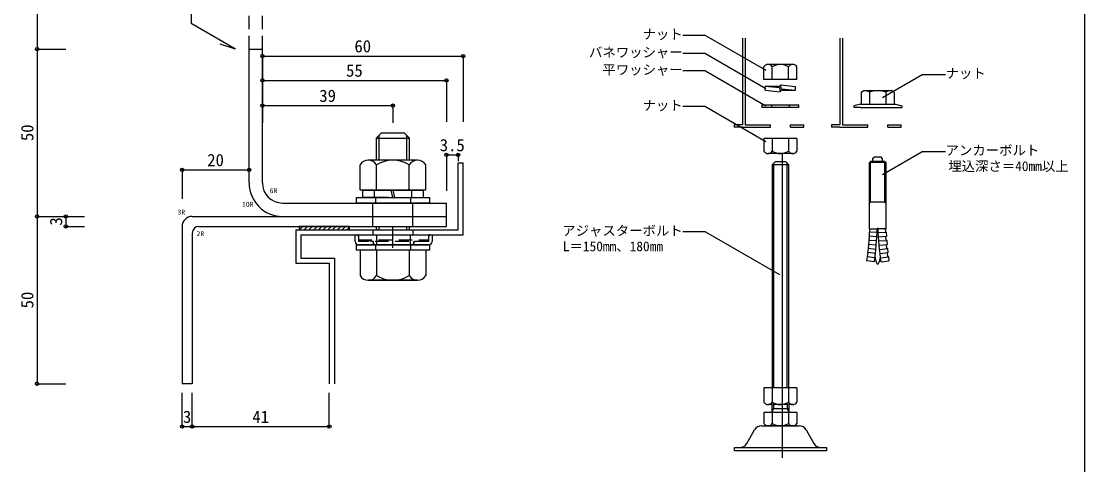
# Model space of a CAD drawing. Units: millimetres on the paper, enlarged 10 times, with parts at other scales. Extents: x -10475 to 9199, y -10092 to 10143.
# Drawn here: x 7609 to 9199, y -578 to 85 of the extents above; entities that cross this region are included whole.
import ezdxf
from ezdxf.enums import TextEntityAlignment as Align

# ---------------------------------------------------------------- set-up
doc = ezdxf.new("R2010")
doc.units = ezdxf.units.MM
doc.header["$LTSCALE"] = 10
doc.header["$PDMODE"] = 32
doc.header["$PDSIZE"] = 5
for name, pattern in [('CHAIN1', [8, 5, -1, 1, -1]), ('DASHED1', [1.8, 1.2, -0.6]), ('DASHED2', [3, 2, -1])]:
    doc.linetypes.add(name, pattern=pattern)
for name, color, linetype in [('0-8_FRP寸法', 3, 'Continuous'), ('0-F_図面枠', 7, 'Continuous'), ('E-0_FRP', 4, 'Continuous'), ('E-1_SUS', 7, 'Continuous'), ('E-8_FRP寸法', 3, 'Continuous'), ('F-0_FRP', 4, 'Continuous'), ('F-1_SUS', 7, 'Continuous'), ('F-2_金物', 7, 'Continuous'), ('F-3', 7, 'Continuous'), ('F-A_金物品名', 3, 'Continuous')]:
    doc.layers.add(name, color=color, linetype=linetype)
doc.styles.add('ＭＳ ゴシック', font='')
doc.styles.get('ＭＳ ゴシック').set_extended_font_data('MS Gothic')

msp = doc.modelspace()

# ---------------------------------------------------------------- linework, layer by layer
at = {"layer": '0-8_FRP寸法', "color": 7}
for p, q in [((8164.62, -178.94), (8162.05, -167.94)), ((8167.67, -178.94), (8165.1, -167.94))]:
    msp.add_line(p, q, dxfattribs=at)
at = {"layer": '0-F_図面枠'}
msp.add_line((9198.81, -1667.93), (9198.81, 1092.07), dxfattribs=at)
at = {"layer": 'E-0_FRP', "linetype": 'DASHED2'}
for p, q in [((7949.86, 43.06), (7949.86, 143.06)), ((7969.86, 43.06), (7969.86, 143.06)), ((8113.48, -234.44), (8113.48, -236.94)), ((8140.73, -249.44), (8140.73, -234.44)), ((8191.23, -249.44), (8191.23, -234.44)), ((8218.48, -236.94), (8218.48, -234.44)), ((8135.98, -246.94), (8135.98, -244.44)), ((8195.98, -244.44), (8218.48, -241.94)), ((8195.98, -246.94), (8195.98, -244.44))]:
    msp.add_line(p, q, dxfattribs=at)
at = {"layer": 'E-0_FRP'}
for p, q in [((7949.86, -156.94), (7949.86, 43.06)), ((7949.86, 43.06), (7969.86, 43.06)), ((7969.86, -156.94), (7969.86, 43.06)), ((8143.86, -85.94), (8143.86, -122.94)), ((8185.86, -122.94), (8185.86, -85.94)), ((7999.86, -186.94), (8244.86, -186.94)), ((8134.86, -221.94), (8134.86, -186.94)), ((8194.86, -221.94), (8194.86, -186.94)), ((8244.86, -221.94), (8244.86, -186.94)), ((7849.86, -221.94), (7849.86, -456.94)), ((7864.86, -206.94), (7999.86, -206.94)), ((7874.86, -221.94), (8134.86, -221.94)), ((7999.86, -206.94), (8244.86, -206.94)), ((8134.86, -221.94), (8185.86, -221.94)), ((8143.86, -221.94), (8143.86, -226.94)), ((8185.86, -221.94), (8194.86, -221.94)), ((8185.86, -226.94), (8185.86, -221.94)), ((8194.86, -221.94), (8244.86, -221.94)), ((7864.86, -231.94), (7864.86, -456.94)), ((7864.86, -456.94), (7849.86, -456.94))]:
    msp.add_line(p, q, dxfattribs=at)
at = {"layer": 'E-0_FRP', "color": 7}
for p, q in [((8147.36, -82.44), (8139.86, -89.94)), ((8139.86, -89.94), (8139.86, -122.94)), ((8139.86, -89.94), (8189.86, -89.94)), ((8182.36, -82.44), (8147.36, -82.44)), ((8189.86, -89.94), (8182.36, -82.44)), ((8189.86, -122.94), (8189.86, -89.94)), ((8201.67, -122.94), (8128.05, -122.94)), ((8115.79, -167.94), (8115.79, -130.03)), ((8140.32, -167.94), (8140.32, -130.03)), ((8189.4, -167.94), (8189.4, -130.03)), ((8213.94, -167.94), (8213.94, -130.03)), ((8213.94, -167.94), (8115.79, -167.94)), ((8119.61, -167.94), (8164.86, -167.94)), ((8119.61, -167.94), (8119.61, -178.94)), ((8163.66, -167.94), (8120.18, -167.94)), ((8137.11, -167.94), (8137.11, -178.94)), ((8165.83, -167.94), (8210.11, -167.94)), ((8212.18, -167.94), (8174.4, -167.94)), ((8192.61, -167.94), (8192.61, -178.94)), ((8210.11, -167.94), (8210.11, -178.94)), ((8109.86, -178.94), (8109.86, -186.94)), ((8109.86, -178.94), (8219.86, -178.94)), ((8219.86, -186.94), (8109.86, -186.94)), ((8119.61, -178.94), (8163.89, -178.94)), ((8157.96, -178.94), (8120.18, -178.94)), ((8138.61, -178.94), (8138.61, -186.94)), ((8164.86, -178.94), (8210.11, -178.94)), ((8191.11, -178.94), (8191.11, -186.94)), ((8219.86, -186.94), (8219.86, -178.94)), ((8139.86, -221.94), (8139.86, -226.94)), ((8189.86, -226.94), (8189.86, -221.94)), ((8108.48, -244.44), (8108.48, -234.44)), ((8108.48, -234.44), (8223.48, -234.44)), ((8223.48, -234.44), (8223.48, -244.44)), ((8109.86, -249.44), (8219.86, -249.44)), ((8109.86, -249.44), (8109.86, -257.44)), ((8218.48, -249.44), (8113.48, -249.44)), ((8138.61, -249.44), (8138.61, -257.44)), ((8191.11, -249.44), (8191.11, -257.44)), ((8219.86, -257.44), (8219.86, -249.44)), ((8219.86, -257.44), (8109.86, -257.44)), ((8115.79, -257.44), (8115.79, -295.36)), ((8213.94, -257.44), (8115.79, -257.44)), ((8140.32, -257.44), (8140.32, -295.36)), ((8189.4, -257.44), (8189.4, -295.36)), ((8213.94, -257.44), (8213.94, -295.36))]:
    msp.add_line(p, q, dxfattribs=at)
at = {"layer": 'E-0_FRP', "color": 7, "linetype": 'DASHED2'}
for p, q in [((8113.48, -236.94), (8113.48, -244.44)), ((8218.48, -244.44), (8218.48, -236.94)), ((8218.48, -244.44), (8113.48, -244.44)), ((8135.98, -249.44), (8135.98, -246.94)), ((8195.98, -249.44), (8195.98, -246.94))]:
    msp.add_line(p, q, dxfattribs=at)
at = {"layer": 'E-0_FRP', "color": 2, "linetype": 'CHAIN1'}
msp.add_line((8164.86, -253.75), (8164.86, -223.57), dxfattribs=at)
at = {"layer": 'E-0_FRP', "linetype": 'DASHED2'}
msp.add_lwpolyline([(8135.98, -244.44), (8113.48, -241.94), (8218.48, -241.94)], dxfattribs=at)
at = {"layer": 'E-0_FRP', "color": 7}
msp.add_lwpolyline([(8128.05, -302.44), (8201.67, -302.44), (8128.05, -302.44)], dxfattribs=at)
for centre, radius, start, end in [((8128.05, -137.11), 14.17, 29.99985, 149.99985), ((8164.86, -168.98), 46.04, 57.79585, 122.2043), ((8201.67, -137.11), 14.17, 29.99985, 149.99985), ((8113.48, -244.44), 5, 180, 270), ((8218.48, -244.44), 5, 270, 0), ((8128.05, -288.28), 14.17, 210.00015, 330.00015), ((8164.86, -256.4), 46.04, 237.7957, 302.20415), ((8201.67, -288.28), 14.17, 210.00015, 330.00015)]:
    msp.add_arc(centre, radius, start, end, dxfattribs=at)
at = {"layer": 'E-0_FRP'}
for centre, radius, start, end in [((7999.86, -156.94), 50, 180, 270), ((7999.86, -156.94), 30, 180, 270), ((7864.86, -221.94), 15, 90, 180), ((7874.86, -231.94), 10, 90, 180)]:
    msp.add_arc(centre, radius, start, end, dxfattribs=at)
at = {"layer": 'E-0_FRP', "color": 7, "linetype": 'DASHED2'}
for centre, start, end in [((8110.98, -236.94), 0, 90), ((8220.98, -236.94), 90, 180), ((8133.48, -246.94), 0, 90), ((8198.48, -246.94), 90, 180)]:
    msp.add_arc(centre, 2.5, start, end, dxfattribs=at)
at = {"layer": 'E-0_FRP', "linetype": 'DASHED2'}
for centre, start, end in [((8138.48, -246.94), 180, 270), ((8193.48, -246.94), 270, 0)]:
    msp.add_arc(centre, 2.5, start, end, dxfattribs=at)
at = {"layer": 'E-1_SUS'}
for p, q in [((8262.36, -126.94), (8269.86, -126.94)), ((8262.36, -226.94), (8262.36, -126.94)), ((8269.86, -234.44), (8269.86, -126.94)), ((8019.86, -226.94), (8262.36, -226.94)), ((8019.86, -226.94), (8019.86, -276.94)), ((8027.36, -234.44), (8027.36, -269.44)), ((8027.36, -234.44), (8134.86, -234.44)), ((8134.86, -226.94), (8134.86, -234.44)), ((8134.86, -234.44), (8194.86, -234.44)), ((8194.86, -226.94), (8194.86, -234.44)), ((8194.86, -234.44), (8269.86, -234.44)), ((8027.36, -269.44), (8077.36, -269.44)), ((8077.36, -269.44), (8077.36, -456.94)), ((8019.86, -276.94), (8069.86, -276.94)), ((8069.86, -276.94), (8069.86, -456.94))]:
    msp.add_line(p, q, dxfattribs=at)
at = {"layer": 'E-1_SUS', "color": 4}
for p, q in [((8024.86, -221.94), (8024.86, -226.94)), ((8024.86, -221.94), (8024.86, -226.94)), ((8099.86, -221.94), (8024.86, -221.94)), ((8099.86, -226.94), (8099.86, -221.94)), ((8099.86, -226.94), (8099.86, -221.94)), ((8024.86, -226.94), (8099.86, -226.94)), ((8024.86, -226.94), (8099.86, -226.94))]:
    msp.add_line(p, q, dxfattribs=at)
at = {"layer": 'E-1_SUS', "color": 4, "linetype": 'DASHED1'}
for p, q in [((8025.26, -226.94), (8030.26, -221.94)), ((8032.33, -226.94), (8037.33, -221.94)), ((8039.4, -226.94), (8044.4, -221.94)), ((8046.47, -226.94), (8051.47, -221.94)), ((8053.54, -226.94), (8058.54, -221.94)), ((8060.62, -226.94), (8065.62, -221.94)), ((8067.69, -226.94), (8072.69, -221.94)), ((8074.76, -226.94), (8079.76, -221.94)), ((8081.83, -226.94), (8086.83, -221.94)), ((8088.9, -226.94), (8093.9, -221.94)), ((8095.97, -226.94), (8099.86, -223.05))]:
    msp.add_line(p, q, dxfattribs=at)
at = {"layer": 'E-8_FRP寸法', "color": 4}
for p, q in [((7633.06, 288.99), (7633.06, 43.06)), ((7633.06, 43.06), (7633.06, -206.94)), ((7969.86, 32.76), (8269.86, 32.76)), ((7969.86, -3.63), (8244.86, -3.63)), ((7969.86, -41.32), (8164.86, -41.32)), ((8244.86, -115.06), (8262.36, -115.06)), ((7849.86, -137.41), (7949.86, -137.41)), ((7633.06, -206.94), (7633.06, -456.94)), ((7676.07, -206.94), (7676.07, -221.94)), ((7849.86, -521.1), (7864.86, -521.1)), ((7864.86, -521.1), (8069.86, -521.1))]:
    msp.add_line(p, q, dxfattribs=at)
at = {"layer": 'E-8_FRP寸法', "color": 2}
for p, q in [((7863.15, 250.47), (7863.15, 81.57)), ((7929.86, 43.06), (7863.15, 81.57)), ((7929.86, 43.06), (7906.85, 50.31))]:
    msp.add_line(p, q, dxfattribs=at)
at = {"layer": 'E-8_FRP寸法'}
for p, q in [((7633.06, 43.06), (7676.07, 43.06)), ((7969.86, 32.76), (7969.86, -65.37)), ((8269.86, 32.76), (8269.86, -65.37)), ((7969.86, -3.63), (7969.86, -65.37)), ((8244.86, -3.63), (8244.86, -65.37)), ((7969.86, -41.32), (7969.86, -67.32)), ((8164.86, -41.32), (8164.86, -67.32)), ((8244.86, -115.06), (8244.86, -168.54)), ((8262.36, -115.06), (8262.36, -124.42)), ((7849.86, -137.41), (7849.86, -180.56)), ((7633.06, -206.94), (7676.07, -206.94)), ((7633.06, -206.94), (7676.07, -206.94)), ((7676.07, -206.94), (7704.17, -206.94)), ((7676.07, -221.94), (7704.17, -221.94)), ((7633.06, -456.94), (7676.07, -456.94)), ((7849.86, -521.1), (7849.86, -470.52)), ((7864.86, -521.1), (7864.86, -470.52)), ((8069.86, -521.1), (8069.86, -470.52))]:
    msp.add_line(p, q, dxfattribs=at)
at = {"layer": 'E-8_FRP寸法', "color": 6}
for p in [(7633.06, 43.06), (7969.86, 32.76), (8269.86, 32.76), (7969.86, -3.63), (8244.86, -3.63), (7969.86, -41.32), (8164.86, -41.32), (8244.86, -115.06), (8262.36, -115.06), (7849.86, -137.41), (7949.86, -137.41), (7633.06, -206.94), (7676.07, -206.94), (7676.07, -221.94), (7633.06, -456.94), (7849.86, -521.1), (7864.86, -521.1), (8069.86, -521.1)]:
    msp.add_point(p, dxfattribs=at)
at = {"layer": 'F-0_FRP', "color": 7}
for p, q in [((8674.95, -69.89), (8674.95, -73.64)), ((8687.45, -69.89), (8674.95, -69.89)), ((8687.45, -73.64), (8674.95, -73.64)), ((8820.46, -69.89), (8820.46, -73.64)), ((8832.96, -69.89), (8820.46, -69.89)), ((8832.96, -73.64), (8820.46, -73.64))]:
    msp.add_line(p, q, dxfattribs=at)
at = {"layer": 'F-1_SUS'}
for p, q in [((8687.45, 59.67), (8687.45, -69.89)), ((8832.96, 59.67), (8832.96, -69.89)), ((8836.71, 59.67), (8836.71, -69.89)), ((8836.71, -69.89), (8874.46, -69.89)), ((8904.46, -73.64), (8904.46, -69.89)), ((8904.46, -69.89), (8924.46, -69.89)), ((8904.46, -73.64), (8924.46, -73.64)), ((8924.46, -73.64), (8924.46, -69.89))]:
    msp.add_line(p, q, dxfattribs=at)
for points in [[(8691.2, 59.67), (8691.2, -69.89), (8728.95, -69.89)], [(8687.45, -73.64), (8728.95, -73.64), (8728.95, -69.89)], [(8758.95, -73.64), (8758.95, -69.89), (8778.95, -69.89)], [(8758.95, -73.64), (8778.95, -73.64), (8778.95, -69.89)], [(8832.96, -73.64), (8874.46, -73.64), (8874.46, -69.89)]]:
    msp.add_lwpolyline(points, dxfattribs=at)
at = {"layer": 'F-2_金物'}
for p, q in [((8719.41, -2.41), (8719.41, 16.55)), ((8762.35, 20.09), (8725.55, 20.09)), ((8731.68, -2.41), (8731.68, 16.55)), ((8756.22, -2.41), (8756.22, 16.55)), ((8768.49, -2.41), (8768.49, 16.55)), ((8768.49, -2.41), (8719.41, -2.41)), ((8743.35, -2.41), (8721.61, -2.41)), ((8767.61, -2.41), (8748.72, -2.41)), ((8864.92, -21.25), (8868.83, -18.99)), ((8864.92, -21.25), (8864.92, -38.99)), ((8868.83, -18.99), (8910.08, -18.99)), ((8877.19, -21.25), (8877.19, -38.99)), ((8901.73, -21.25), (8901.73, -38.99)), ((8913.99, -21.25), (8910.08, -18.99)), ((8913.99, -21.25), (8913.99, -38.99)), ((8716.45, -39.99), (8771.45, -39.99)), ((8716.45, -39.99), (8716.45, -43.99)), ((8771.45, -43.99), (8716.45, -43.99)), ((8730.83, -39.99), (8730.83, -43.99)), ((8757.08, -39.99), (8757.08, -43.99)), ((8771.45, -43.99), (8771.45, -39.99)), ((8863.52, -43.99), (8853.86, -43.99)), ((8863.52, -38.99), (8916.02, -38.99)), ((8863.52, -38.99), (8916.02, -38.99)), ((8863.52, -38.99), (8916.02, -38.99)), ((8863.52, -43.99), (8916.02, -43.99)), ((8916.02, -43.99), (8925.67, -43.99)), ((8768.49, -90.53), (8719.41, -90.53)), ((8719.41, -90.53), (8719.41, -109.49)), ((8731.68, -90.53), (8731.68, -109.49)), ((8756.22, -90.53), (8756.22, -109.49)), ((8768.49, -90.53), (8768.49, -109.49)), ((8762.35, -113.03), (8725.55, -113.03)), ((8751.45, -124.87), (8756.45, -129.87)), ((8876.96, -126.57), (8878.65, -124.87)), ((8901.96, -126.57), (8876.96, -126.57)), ((8876.96, -225.62), (8876.96, -126.57)), ((8878.65, -167.37), (8878.65, -124.87)), ((8900.27, -124.87), (8878.65, -124.87)), ((8882.17, -120.71), (8884.25, -118.62)), ((8882.17, -124.87), (8882.17, -120.71)), ((8894.67, -118.62), (8884.25, -118.62)), ((8896.75, -120.71), (8894.67, -118.62)), ((8896.75, -124.87), (8896.75, -120.71)), ((8900.27, -167.37), (8900.27, -124.87)), ((8900.27, -124.87), (8901.96, -126.57)), ((8901.96, -225.62), (8901.96, -126.57)), ((8731.45, -129.87), (8731.45, -463.08)), ((8756.45, -129.87), (8731.45, -129.87)), ((8756.45, -463.08), (8756.45, -129.87)), ((8900.27, -185.68), (8900.27, -167.37)), ((8876.96, -187.37), (8878.65, -185.68)), ((8900.27, -185.68), (8901.96, -187.37)), ((8877.14, -237.5), (8876.44, -236.71)), ((8888.26, -237.41), (8876.44, -236.71)), ((8877.54, -229.89), (8876.76, -230.61)), ((8876.83, -242.12), (8877.14, -237.5)), ((8876.96, -225.62), (8888.81, -225.62)), ((8877.68, -226.37), (8876.99, -225.62)), ((8877.54, -229.89), (8877.68, -226.37)), ((8888.59, -231.15), (8888.83, -224.87)), ((8890.08, -224.87), (8888.83, -224.87)), ((8890.32, -231.15), (8890.08, -224.87)), ((8901.96, -225.62), (8890.11, -225.62)), ((8890.32, -231.15), (8902.16, -230.61)), ((8890.65, -237.41), (8890.32, -231.15)), ((8890.65, -237.41), (8902.48, -236.71)), ((8891.07, -243.68), (8890.65, -237.41)), ((8901.24, -226.37), (8901.93, -225.62)), ((8901.38, -229.89), (8901.24, -226.37)), ((8901.38, -229.89), (8902.15, -230.61)), ((8901.78, -237.5), (8902.47, -236.71)), ((8902.08, -242.12), (8901.78, -237.5)), ((8902.16, -230.61), (8902.48, -236.71)), ((8876.03, -242.81), (8875.54, -248.9)), ((8887.34, -249.93), (8875.54, -248.9)), ((8876.22, -249.71), (8875.55, -248.9)), ((8875.79, -254.32), (8876.22, -249.71)), ((8887.85, -243.68), (8876.03, -242.81)), ((8876.83, -242.12), (8876.04, -242.81)), ((8891.07, -243.68), (8902.88, -242.81)), ((8891.57, -249.93), (8891.07, -243.68)), ((8891.57, -249.93), (8903.37, -248.9)), ((8892.16, -256.18), (8891.57, -249.93)), ((8902.08, -242.12), (8902.88, -242.81)), ((8902.69, -249.71), (8903.37, -248.9)), ((8903.13, -254.32), (8902.69, -249.71)), ((8902.88, -242.81), (8903.37, -248.9)), ((8873.56, -267.13), (8872.73, -273.18)), ((8874.4, -266.48), (8873.57, -267.13)), ((8874.97, -254.99), (8874.31, -261.06)), ((8874.96, -261.89), (8874.31, -261.06)), ((8886.07, -262.42), (8874.31, -261.06)), ((8874.4, -266.48), (8874.96, -261.89)), ((8875.79, -254.32), (8874.97, -254.99)), ((8886.75, -256.18), (8874.97, -254.99)), ((8892.16, -256.18), (8903.95, -254.99)), ((8892.84, -262.42), (8892.16, -256.18)), ((8892.84, -262.42), (8904.61, -261.06)), ((8893.61, -268.65), (8892.84, -262.42)), ((8893.61, -268.65), (8905.35, -267.13)), ((8894.46, -274.87), (8893.61, -268.65)), ((8903.13, -254.32), (8903.94, -254.99)), ((8903.95, -254.99), (8904.61, -261.06)), ((8903.95, -261.89), (8904.6, -261.06)), ((8904.52, -266.48), (8903.95, -261.89)), ((8904.52, -266.48), (8905.35, -267.13)), ((8905.35, -267.13), (8906.18, -273.18)), ((8884.46, -274.87), (8872.73, -273.18)), ((8894.46, -274.87), (8906.18, -273.18)), ((8768.49, -463.08), (8719.41, -463.08)), ((8719.41, -463.08), (8719.41, -484.54)), ((8731.68, -463.08), (8731.68, -484.54)), ((8756.22, -463.08), (8756.22, -484.54)), ((8768.49, -463.08), (8768.49, -484.54)), ((8762.35, -488.08), (8725.55, -488.08)), ((8731.43, -488.08), (8731.43, -499.87)), ((8756.45, -488.08), (8756.45, -499.87)), ((8768.49, -499.87), (8719.41, -499.87)), ((8719.41, -499.87), (8719.41, -516.33)), ((8731.43, -493.81), (8756.45, -493.81)), ((8731.68, -499.87), (8731.68, -516.33)), ((8756.22, -499.87), (8756.22, -516.33)), ((8768.49, -499.87), (8768.49, -516.33)), ((8715.88, -519.87), (8772.02, -519.87)), ((8762.35, -519.87), (8725.55, -519.87)), ((8693.87, -546.5), (8705.28, -525.75)), ((8782.62, -525.75), (8794.03, -546.5)), ((8675.2, -552.37), (8812.7, -552.37)), ((8675.2, -557.37), (8675.2, -552.37)), ((8812.7, -552.37), (8812.7, -557.37)), ((8812.7, -557.37), (8675.2, -557.37))]:
    msp.add_line(p, q, dxfattribs=at)
at = {"layer": 'F-2_金物', "color": 4}
for p, q in [((8746.72, -113.86), (8746.72, -567.83)), ((8746.72, -113.86), (8746.72, -567.83)), ((8733.8, -127.52), (8733.8, -463.08)), ((8754.1, -463.08), (8754.1, -127.52)), ((8733.8, -488.08), (8733.8, -493.81)), ((8733.8, -493.81), (8731.43, -499.87))]:
    msp.add_line(p, q, dxfattribs=at)
at = {"layer": 'F-2_金物'}
for points in [[(8863.52, -38.99), (8853.86, -41.49), (8853.86, -43.99)], [(8916.02, -38.99), (8925.67, -41.49), (8925.67, -43.99)], [(8731.45, -129.87), (8736.45, -124.87), (8751.45, -124.87)], [(8900.27, -185.68), (8878.65, -185.68), (8878.65, -167.37)], [(8888.59, -231.15), (8876.76, -230.61), (8876.44, -236.71)], [(8886.75, -256.18), (8887.34, -249.93), (8887.85, -243.68), (8888.26, -237.41), (8888.59, -231.15)], [(8884.46, -274.87), (8885.31, -268.65), (8873.56, -267.13)], [(8885.31, -268.65), (8886.07, -262.42), (8886.75, -256.18)]]:
    msp.add_lwpolyline(points, dxfattribs=at)
at = {"layer": 'F-2_金物', "color": 4}
msp.add_lwpolyline([(8754.1, -488.08), (8754.1, -493.81), (8756.45, -499.87)], dxfattribs=at)
at = {"layer": 'F-2_金物'}
for centre, radius, start, end in [((8725.55, 13), 7.08, 29.99985, 149.99985), ((8743.95, -2.93), 23.02, 57.79585, 122.2043), ((8762.35, 13), 7.08, 29.99985, 149.99985), ((8871.05, -29.94), 10.64, 54.793, 125.207), ((8889.46, -58.94), 39.64, 71.971, 108.029), ((8907.86, -29.94), 10.64, 54.793, 125.207), ((8725.55, -105.95), 7.08, 210.00015, 330.00015), ((8743.95, -90.01), 23.02, 237.7957, 302.20415), ((8762.35, -105.95), 7.08, 210.00015, 330.00015), ((8918.3, -263.06), 33.26, 188.441, 205.72), ((8860.62, -263.06), 33.26, 334.28, 351.559), ((8889.46, -276.96), 1.25, 205.72, 334.28), ((8725.55, -481), 7.08, 210.00015, 330.00015), ((8743.95, -465.06), 23.02, 237.7957, 302.20415), ((8762.35, -481), 7.08, 210.00015, 330.00015), ((8715.88, -532.37), 12.5, 90, 147.99462), ((8725.55, -512.79), 7.08, 210.00015, 330.00015), ((8743.95, -496.85), 23.02, 237.7957, 302.20415), ((8762.35, -512.79), 7.08, 210.00015, 330.00015), ((8772.02, -532.37), 12.5, 32.00538, 90), ((8683.27, -539.87), 12.5, 270, 327.99462), ((8804.63, -539.87), 12.5, 212.00538, 270)]:
    msp.add_arc(centre, radius, start, end, dxfattribs=at)
at = {"layer": 'F-3'}
for p, q in [((8721.33, -18.29), (8721.33, -12.76)), ((8742.46, -14.98), (8721.33, -12.76)), ((8744.81, -12.76), (8721.33, -12.76)), ((8742.46, -14.98), (8743.54, -20.62)), ((8744.36, -10.42), (8766.58, -12.76)), ((8745.45, -16.07), (8744.36, -10.42)), ((8766.58, -18.29), (8766.58, -12.76)), ((8721.33, -18.29), (8743.54, -20.62)), ((8743.09, -18.29), (8766.58, -18.29)), ((8745.45, -16.07), (8766.58, -18.29))]:
    msp.add_line(p, q, dxfattribs=at)
at = {"layer": 'F-A_金物品名'}
for p, q in [((8631.81, 63.62), (8597.99, 63.62)), ((8631.81, 63.62), (8722.31, 11.37)), ((8631.81, 36.56), (8597.99, 36.56)), ((8631.81, 36.56), (8722.31, -15.69)), ((8631.81, 10.62), (8597.99, 10.62)), ((8631.81, 10.62), (8722.31, -41.63)), ((8957.08, 5.21), (8896.71, -29.65)), ((8957.08, 5.21), (8990.9, 5.21)), ((8631.81, -42.68), (8597.99, -42.68)), ((8631.81, -42.68), (8722.31, -94.94)), ((8957.08, -109.8), (8896.71, -144.65)), ((8957.08, -109.8), (8990.9, -109.8)), ((8631.81, -229.96), (8597.99, -229.96)), ((8631.81, -229.96), (8742.69, -293.98))]:
    msp.add_line(p, q, dxfattribs=at)

# ---------------------------------------------------------------- texts
at = {"layer": 'E-8_FRP寸法', "style": 'ＭＳ ゴシック'}
for s, p in [('60', (8107.36, 32.76)), ('55', (8094.86, -3.63)), ('39', (8054.86, -41.32)), ('3.5', (8234.86, -115.06)), ('20', (7887.36, -137.41)), ('3', (7851.11, -521.1)), ('41', (7954.86, -521.1))]:
    msp.add_text(s, height=18.33, dxfattribs=at).set_placement(p, align=Align.BOTTOM_LEFT)
for s, p in [('50', (7633.06, -94.44)), ('3', (7676.07, -220.69)), ('50', (7633.06, -344.44))]:
    msp.add_text(s, height=18.33, rotation=90, dxfattribs=at).set_placement(p, align=Align.BOTTOM_LEFT)
at = {"layer": 'E-8_FRP寸法', "color": 6, "style": 'ＭＳ ゴシック'}
for s, p in [('6R', (7980.79, -174.29)), ('10R', (7939.35, -194.7)), ('3R', (7842.98, -206.31)), ('2R', (7871.39, -238.65))]:
    msp.add_text(s, height=7.331, dxfattribs=at).set_placement(p, align=Align.BOTTOM_LEFT)
at = {"layer": 'F-A_金物品名', "color": 7, "style": 'ＭＳ ゴシック'}
for s, p in [('ナット', (8537.99, 53.62)), ('バネワッシャー', (8457.99, 26.56)), ('平ワッシャー', (8477.99, 0.62)), ('ナット', (8990.9, -4.79)), ('ナット', (8537.99, -52.68)), ('アンカーボルト', (8990.9, -119.8)), ('埋込深さ＝40mm以上', (8994.9, -143.62)), ('アジャスターボルト', (8417.99, -239.96)), ('L＝150mm、180mm', (8418.84, -263.38))]:
    msp.add_text(s, height=14.66, dxfattribs=at).set_placement(p, align=Align.BOTTOM_LEFT)

doc.saveas('drawing.dxf')
